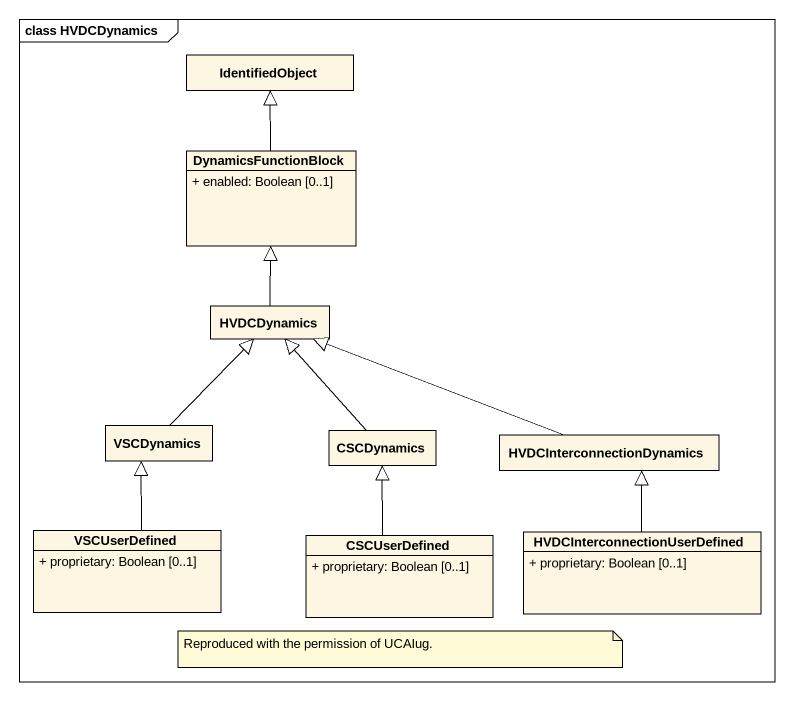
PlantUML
@startuml
mainframe class HVDCDynamics
hide circle
hide empty members
skinparam classAttributeIconSize 0
class IdentifiedObject
class DynamicsFunctionBlock {
  + enabled: Boolean [0..1]
}
class HVDCDynamics
class VSCDynamics
class CSCDynamics
class HVDCInterconnectionDynamics
class VSCUserDefined {
  + proprietary: Boolean [0..1]
}
class CSCUserDefined {
  + proprietary: Boolean [0..1]
}
class "HVDCInterconnectionUserDefined" as HVDCInterconnectionUserDefin {
  + proprietary: Boolean [0..1]
}
DynamicsFunctionBlock -up-|> IdentifiedObject
HVDCDynamics -up-|> DynamicsFunctionBlock
VSCDynamics -up-|> HVDCDynamics
CSCDynamics -up-|> HVDCDynamics
HVDCInterconnectionDynamics -left-|> HVDCDynamics
VSCUserDefined -up-|> VSCDynamics
CSCUserDefined -up-|> CSCDynamics
HVDCInterconnectionUserDefin -up-|> HVDCInterconnectionDynamics
note as N1
  Reproduced with the permission of UCAIug.
end note
@enduml
